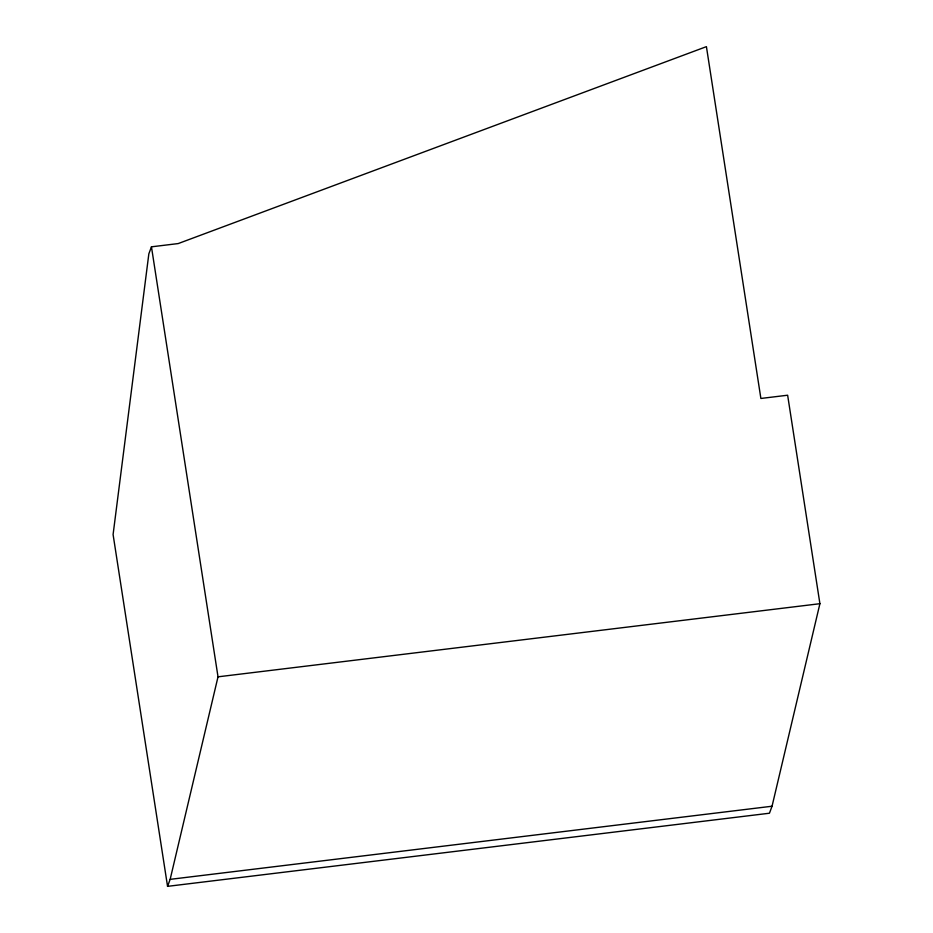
<?xml version="1.0" encoding="UTF-8"?>
<svg xmlns="http://www.w3.org/2000/svg" width="933" height="933" viewBox="0 0 933 933"><rect width="100%" height="100%" fill="white"/><g stroke="black" fill="none" stroke-linecap="round" stroke-linejoin="round"><path stroke-width="1.4" d="M167.555 886.35L170.156 879.352L218.019 676.822L151.461 246.825L178.203 243.571L706.421 46.65L760.885 398.461L787.639 395.219L819.909 603.698L772.046 806.229L769.445 813.226L167.555 886.35L113.091 534.539L148.848 253.823L151.461 246.825M218.019 676.822L819.909 603.698M170.156 879.352L772.046 806.229"/></g></svg>
